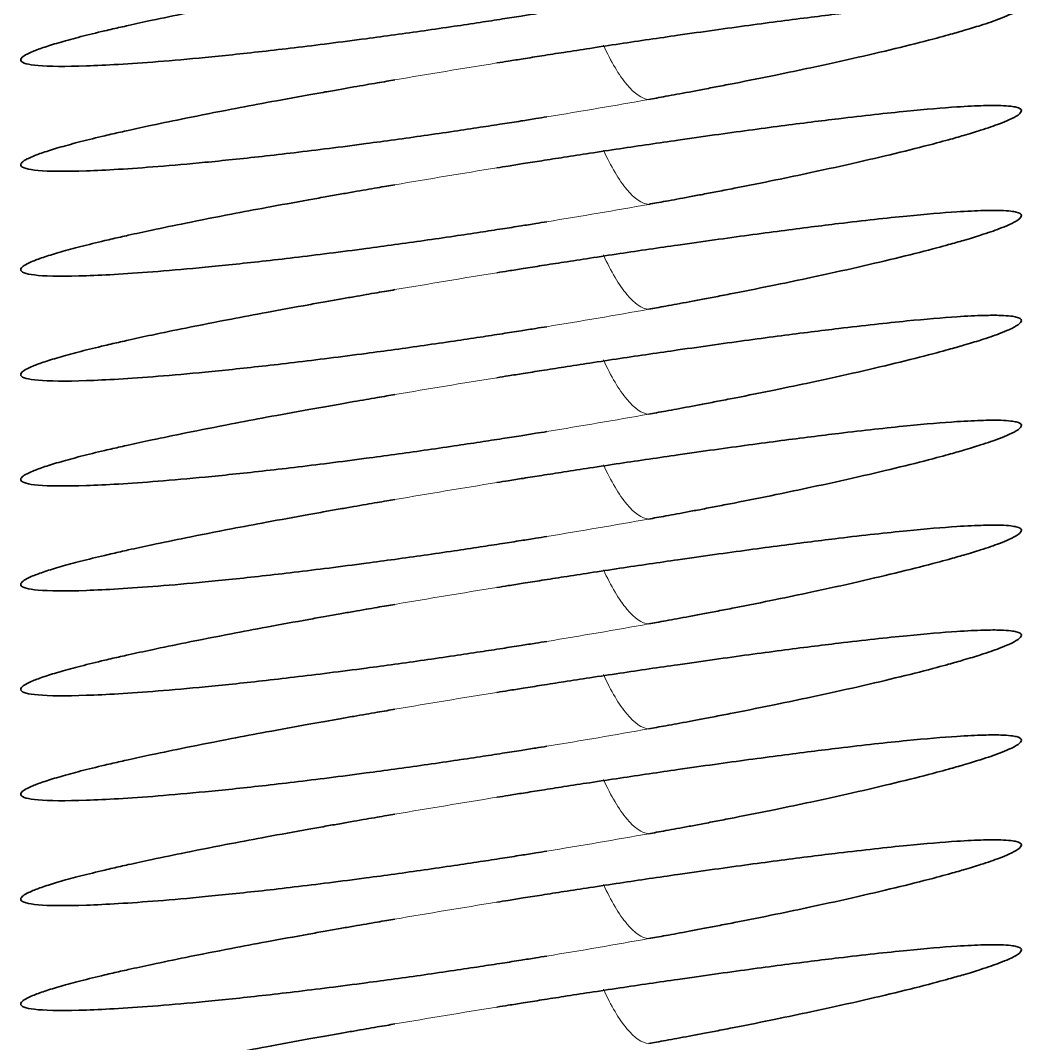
# Model space of a CAD drawing. Header units: inches. Extents: x -1096 to 3103, y -191 to 3207.
# Drawn here: x 1778.952 to 1781.138, y 3178.869 to 3181.102 of the extents above; entities that cross this region are included whole.
import ezdxf

# ---------------------------------------------------------------- set-up
doc = ezdxf.new("R2010")
doc.units = ezdxf.units.IN

msp = doc.modelspace()

# ---------------------------------------------------------------- linework, layer by layer
at = {"lineweight": 35}
for points, knots in [([(1779.7695, 3181.2015), (1779.7635, 3181.2005), (1779.7506, 3181.1983), (1779.7297, 3181.1947), (1779.7057, 3181.1905), (1779.6786, 3181.1858), (1779.6486, 3181.1806), (1779.6159, 3181.1748), (1779.5616, 3181.1651), (1779.4924, 3181.1525), (1779.4019, 3181.1354), (1779.3177, 3181.1189), (1779.2438, 3181.1036), (1779.192, 3181.0923), (1779.1585, 3181.0848), (1779.123, 3181.0765), (1779.0828, 3181.0667), (1779.0392, 3181.0548), (1779.004, 3181.0441), (1778.9806, 3181.0355), (1778.9644, 3181.028), (1778.9539, 3181.0211), (1778.9508, 3181.0137), (1778.9616, 3181.0075), (1778.998, 3181.0018), (1779.067, 3181.0013), (1779.1651, 3181.006), (1779.2516, 3181.012), (1779.3374, 3181.0196), (1779.4151, 3181.0275), (1779.48, 3181.0345), (1779.5503, 3181.0426), (1779.6262, 3181.0519), (1779.6996, 3181.0614), (1779.7692, 3181.0708), (1779.8334, 3181.0798), (1779.8958, 3181.0889), (1779.953, 3181.0975), (1780.0018, 3181.105), (1780.0423, 3181.1113), (1780.0745, 3181.1164), (1780.0931, 3181.1195), (1780.1011, 3181.1207)], [0, 0, 0, 0, 0.00574, 0.012539, 0.020395, 0.029309, 0.039278, 0.0503, 0.062374, 0.094808, 0.123301, 0.163195, 0.195598, 0.220506, 0.237864, 0.247638, 0.279014, 0.310359, 0.341623, 0.372778, 0.393309, 0.421103, 0.456142, 0.498405, 0.538106, 0.624054, 0.66412, 0.706058, 0.749801, 0.773059, 0.797214, 0.822278, 0.848274, 0.875218, 0.895535, 0.916069, 0.936814, 0.954645, 0.96988, 0.982521, 0.992562, 1, 1, 1, 1]), ([(1780.3236, 3180.9298), (1780.3293, 3180.9309), (1780.3419, 3180.9331), (1780.3623, 3180.9369), (1780.3861, 3180.9412), (1780.4129, 3180.9462), (1780.4428, 3180.9519), (1780.4756, 3180.9581), (1780.5296, 3180.9686), (1780.5985, 3180.9824), (1780.6898, 3181.0015), (1780.7824, 3181.0219), (1780.8749, 3181.0437), (1780.938, 3181.0598), (1780.9821, 3181.0718), (1781.015, 3181.0811), (1781.0542, 3181.0931), (1781.0871, 3181.1044), (1781.1143, 3181.1156), (1781.1329, 3181.1256), (1781.1404, 3181.1353), (1781.1316, 3181.141), (1781.1137, 3181.1441), (1781.0917, 3181.1456), (1781.0542, 3181.1455), (1780.9902, 3181.1424), (1780.8885, 3181.1338), (1780.7746, 3181.1212), (1780.6779, 3181.1093), (1780.6125, 3181.1009), (1780.5421, 3181.0916), (1780.4669, 3181.0812), (1780.394, 3181.0708), (1780.3248, 3181.0608), (1780.2605, 3181.0512), (1780.1982, 3181.0418), (1780.1413, 3181.033), (1780.0928, 3181.0254), (1780.0522, 3181.019), (1780.0195, 3181.0138), (1780.0004, 3181.0107), (1779.9921, 3181.0094)], [0, 0, 0, 0, 0.005554, 0.012212, 0.019972, 0.028835, 0.038798, 0.049857, 0.062009, 0.094144, 0.122654, 0.164029, 0.205336, 0.246577, 0.261309, 0.282117, 0.309016, 0.346447, 0.371562, 0.40803, 0.449921, 0.49717, 0.518469, 0.546547, 0.581427, 0.623161, 0.683442, 0.749063, 0.772788, 0.797238, 0.822404, 0.848274, 0.87483, 0.895236, 0.915826, 0.936607, 0.954255, 0.969416, 0.982094, 0.992289, 1, 1, 1, 1]), ([(1779.7695, 3180.9726), (1779.7635, 3180.9715), (1779.7506, 3180.9693), (1779.7297, 3180.9657), (1779.7057, 3180.9616), (1779.6786, 3180.9569), (1779.6486, 3180.9516), (1779.6159, 3180.9459), (1779.5616, 3180.9362), (1779.4924, 3180.9236), (1779.4019, 3180.9065), (1779.3177, 3180.8899), (1779.2438, 3180.8746), (1779.192, 3180.8634), (1779.1585, 3180.8558), (1779.123, 3180.8476), (1779.0828, 3180.8377), (1779.0392, 3180.8259), (1779.004, 3180.8151), (1778.9806, 3180.8065), (1778.9644, 3180.7991), (1778.9539, 3180.7922), (1778.9508, 3180.7848), (1778.9616, 3180.7786), (1778.998, 3180.7729), (1779.067, 3180.7723), (1779.1651, 3180.777), (1779.2516, 3180.7831), (1779.3374, 3180.7907), (1779.4151, 3180.7985), (1779.48, 3180.8055), (1779.5503, 3180.8136), (1779.6262, 3180.8229), (1779.6996, 3180.8324), (1779.7692, 3180.8419), (1779.8334, 3180.8509), (1779.8958, 3180.8599), (1779.953, 3180.8685), (1780.0018, 3180.876), (1780.0423, 3180.8824), (1780.0745, 3180.8875), (1780.0931, 3180.8905), (1780.1011, 3180.8918)], [0, 0, 0, 0, 0.00574, 0.012539, 0.020395, 0.029309, 0.039278, 0.0503, 0.062374, 0.094808, 0.123301, 0.163195, 0.195598, 0.220506, 0.237864, 0.247638, 0.279014, 0.310359, 0.341623, 0.372778, 0.393309, 0.421103, 0.456142, 0.498405, 0.538106, 0.624054, 0.66412, 0.706058, 0.749801, 0.773059, 0.797214, 0.822278, 0.848274, 0.875218, 0.895535, 0.916069, 0.936814, 0.954645, 0.96988, 0.982521, 0.992562, 1, 1, 1, 1]), ([(1780.3236, 3180.7009), (1780.3293, 3180.7019), (1780.3419, 3180.7042), (1780.3623, 3180.7079), (1780.3861, 3180.7123), (1780.4129, 3180.7173), (1780.4428, 3180.7229), (1780.4756, 3180.7292), (1780.5296, 3180.7397), (1780.5985, 3180.7535), (1780.6898, 3180.7726), (1780.7824, 3180.793), (1780.8749, 3180.8148), (1780.938, 3180.8309), (1780.9821, 3180.8428), (1781.015, 3180.8522), (1781.0542, 3180.8641), (1781.0871, 3180.8755), (1781.1143, 3180.8866), (1781.1329, 3180.8967), (1781.1404, 3180.9063), (1781.1316, 3180.9121), (1781.1137, 3180.9152), (1781.0917, 3180.9167), (1781.0542, 3180.9166), (1780.9902, 3180.9135), (1780.8885, 3180.9049), (1780.7746, 3180.8923), (1780.6779, 3180.8804), (1780.6125, 3180.872), (1780.5421, 3180.8626), (1780.4669, 3180.8523), (1780.394, 3180.8419), (1780.3248, 3180.8318), (1780.2605, 3180.8223), (1780.1982, 3180.8129), (1780.1413, 3180.8041), (1780.0928, 3180.7965), (1780.0522, 3180.7901), (1780.0195, 3180.7849), (1780.0004, 3180.7818), (1779.9921, 3180.7805)], [0, 0, 0, 0, 0.005554, 0.012212, 0.019972, 0.028835, 0.038798, 0.049857, 0.062009, 0.094144, 0.122654, 0.164029, 0.205336, 0.246577, 0.261309, 0.282117, 0.309016, 0.346447, 0.371562, 0.40803, 0.449921, 0.49717, 0.518469, 0.546547, 0.581427, 0.623161, 0.683442, 0.749063, 0.772788, 0.797238, 0.822404, 0.848274, 0.87483, 0.895236, 0.915826, 0.936607, 0.954255, 0.969416, 0.982094, 0.992289, 1, 1, 1, 1]), ([(1779.7695, 3180.7436), (1779.7635, 3180.7426), (1779.7506, 3180.7404), (1779.7297, 3180.7368), (1779.7057, 3180.7327), (1779.6786, 3180.728), (1779.6486, 3180.7227), (1779.6159, 3180.7169), (1779.5616, 3180.7072), (1779.4924, 3180.6946), (1779.4019, 3180.6776), (1779.3177, 3180.661), (1779.2438, 3180.6457), (1779.192, 3180.6345), (1779.1585, 3180.6269), (1779.123, 3180.6186), (1779.0828, 3180.6088), (1779.0392, 3180.597), (1779.004, 3180.5862), (1778.9806, 3180.5776), (1778.9644, 3180.5702), (1778.9539, 3180.5632), (1778.9508, 3180.5558), (1778.9616, 3180.5497), (1778.998, 3180.5439), (1779.067, 3180.5434), (1779.1651, 3180.5481), (1779.2516, 3180.5542), (1779.3374, 3180.5618), (1779.4151, 3180.5696), (1779.48, 3180.5766), (1779.5503, 3180.5847), (1779.6262, 3180.594), (1779.6996, 3180.6035), (1779.7692, 3180.6129), (1779.8334, 3180.6219), (1779.8958, 3180.631), (1779.953, 3180.6396), (1780.0018, 3180.6471), (1780.0423, 3180.6534), (1780.0745, 3180.6586), (1780.0931, 3180.6616), (1780.1011, 3180.6629)], [0, 0, 0, 0, 0.00574, 0.012539, 0.020395, 0.029309, 0.039278, 0.0503, 0.062374, 0.094808, 0.123301, 0.163195, 0.195598, 0.220506, 0.237864, 0.247638, 0.279014, 0.310359, 0.341623, 0.372778, 0.393309, 0.421103, 0.456142, 0.498405, 0.538106, 0.624054, 0.66412, 0.706058, 0.749801, 0.773059, 0.797214, 0.822278, 0.848274, 0.875218, 0.895535, 0.916069, 0.936814, 0.954645, 0.96988, 0.982521, 0.992562, 1, 1, 1, 1]), ([(1780.3236, 3180.472), (1780.3293, 3180.473), (1780.3419, 3180.4753), (1780.3623, 3180.479), (1780.3861, 3180.4834), (1780.4129, 3180.4884), (1780.4428, 3180.494), (1780.4756, 3180.5003), (1780.5296, 3180.5107), (1780.5985, 3180.5245), (1780.6898, 3180.5436), (1780.7824, 3180.5641), (1780.8749, 3180.5859), (1780.938, 3180.6019), (1780.9821, 3180.6139), (1781.015, 3180.6233), (1781.0542, 3180.6352), (1781.0871, 3180.6466), (1781.1143, 3180.6577), (1781.1329, 3180.6677), (1781.1404, 3180.6774), (1781.1316, 3180.6831), (1781.1137, 3180.6863), (1781.0917, 3180.6878), (1781.0542, 3180.6877), (1780.9902, 3180.6846), (1780.8885, 3180.676), (1780.7746, 3180.6634), (1780.6779, 3180.6515), (1780.6125, 3180.6431), (1780.5421, 3180.6337), (1780.4669, 3180.6233), (1780.394, 3180.613), (1780.3248, 3180.6029), (1780.2605, 3180.5934), (1780.1982, 3180.5839), (1780.1413, 3180.5751), (1780.0928, 3180.5676), (1780.0522, 3180.5612), (1780.0195, 3180.5559), (1780.0004, 3180.5529), (1779.9921, 3180.5516)], [0, 0, 0, 0, 0.005554, 0.012212, 0.019972, 0.028835, 0.038798, 0.049857, 0.062009, 0.094144, 0.122654, 0.164029, 0.205336, 0.246577, 0.261309, 0.282117, 0.309016, 0.346447, 0.371562, 0.40803, 0.449921, 0.49717, 0.518469, 0.546547, 0.581427, 0.623161, 0.683442, 0.749063, 0.772788, 0.797238, 0.822404, 0.848274, 0.87483, 0.895236, 0.915826, 0.936607, 0.954255, 0.969416, 0.982094, 0.992289, 1, 1, 1, 1]), ([(1779.7695, 3180.5147), (1779.7635, 3180.5137), (1779.7506, 3180.5115), (1779.7297, 3180.5079), (1779.7057, 3180.5037), (1779.6786, 3180.499), (1779.6486, 3180.4938), (1779.6159, 3180.488), (1779.5616, 3180.4783), (1779.4924, 3180.4657), (1779.4019, 3180.4486), (1779.3177, 3180.4321), (1779.2438, 3180.4168), (1779.192, 3180.4055), (1779.1585, 3180.398), (1779.123, 3180.3897), (1779.0828, 3180.3799), (1779.0392, 3180.3681), (1779.004, 3180.3573), (1778.9806, 3180.3487), (1778.9644, 3180.3412), (1778.9539, 3180.3343), (1778.9508, 3180.3269), (1778.9616, 3180.3207), (1778.998, 3180.315), (1779.067, 3180.3145), (1779.1651, 3180.3192), (1779.2516, 3180.3252), (1779.3374, 3180.3328), (1779.4151, 3180.3407), (1779.48, 3180.3477), (1779.5503, 3180.3558), (1779.6262, 3180.3651), (1779.6996, 3180.3746), (1779.7692, 3180.384), (1779.8334, 3180.393), (1779.8958, 3180.4021), (1779.953, 3180.4107), (1780.0018, 3180.4182), (1780.0423, 3180.4245), (1780.0745, 3180.4296), (1780.0931, 3180.4327), (1780.1011, 3180.4339)], [0, 0, 0, 0, 0.00574, 0.012539, 0.020395, 0.029309, 0.039278, 0.0503, 0.062374, 0.094808, 0.123301, 0.163195, 0.195598, 0.220506, 0.237864, 0.247638, 0.279014, 0.310359, 0.341623, 0.372778, 0.393309, 0.421103, 0.456142, 0.498405, 0.538106, 0.624054, 0.66412, 0.706058, 0.749801, 0.773059, 0.797214, 0.822278, 0.848274, 0.875218, 0.895535, 0.916069, 0.936814, 0.954645, 0.96988, 0.982521, 0.992562, 1, 1, 1, 1]), ([(1780.3236, 3180.243), (1780.3293, 3180.2441), (1780.3419, 3180.2463), (1780.3623, 3180.2501), (1780.3861, 3180.2544), (1780.4129, 3180.2594), (1780.4428, 3180.2651), (1780.4756, 3180.2713), (1780.5296, 3180.2818), (1780.5985, 3180.2956), (1780.6898, 3180.3147), (1780.7824, 3180.3351), (1780.8749, 3180.3569), (1780.938, 3180.373), (1780.9821, 3180.385), (1781.015, 3180.3943), (1781.0542, 3180.4063), (1781.0871, 3180.4176), (1781.1143, 3180.4288), (1781.1329, 3180.4388), (1781.1404, 3180.4485), (1781.1316, 3180.4542), (1781.1137, 3180.4573), (1781.0917, 3180.4589), (1781.0542, 3180.4587), (1780.9902, 3180.4556), (1780.8885, 3180.447), (1780.7746, 3180.4344), (1780.6779, 3180.4225), (1780.6125, 3180.4142), (1780.5421, 3180.4048), (1780.4669, 3180.3944), (1780.394, 3180.384), (1780.3248, 3180.374), (1780.2605, 3180.3644), (1780.1982, 3180.355), (1780.1413, 3180.3462), (1780.0928, 3180.3386), (1780.0522, 3180.3322), (1780.0195, 3180.327), (1780.0004, 3180.3239), (1779.9921, 3180.3226)], [0, 0, 0, 0, 0.005554, 0.012212, 0.019972, 0.028835, 0.038798, 0.049857, 0.062009, 0.094144, 0.122654, 0.164029, 0.205336, 0.246577, 0.261309, 0.282117, 0.309016, 0.346447, 0.371562, 0.40803, 0.449921, 0.49717, 0.518469, 0.546547, 0.581427, 0.623161, 0.683442, 0.749063, 0.772788, 0.797238, 0.822404, 0.848274, 0.87483, 0.895236, 0.915826, 0.936607, 0.954255, 0.969416, 0.982094, 0.992289, 1, 1, 1, 1]), ([(1779.7695, 3180.2858), (1779.7635, 3180.2847), (1779.7506, 3180.2825), (1779.7297, 3180.2789), (1779.7057, 3180.2748), (1779.6786, 3180.2701), (1779.6486, 3180.2648), (1779.6159, 3180.2591), (1779.5616, 3180.2494), (1779.4924, 3180.2368), (1779.4019, 3180.2197), (1779.3177, 3180.2031), (1779.2438, 3180.1878), (1779.192, 3180.1766), (1779.1585, 3180.169), (1779.123, 3180.1608), (1779.0828, 3180.1509), (1779.0392, 3180.1391), (1779.004, 3180.1283), (1778.9806, 3180.1197), (1778.9644, 3180.1123), (1778.9539, 3180.1054), (1778.9508, 3180.098), (1778.9616, 3180.0918), (1778.998, 3180.0861), (1779.067, 3180.0855), (1779.1651, 3180.0902), (1779.2516, 3180.0963), (1779.3374, 3180.1039), (1779.4151, 3180.1117), (1779.48, 3180.1187), (1779.5503, 3180.1268), (1779.6262, 3180.1361), (1779.6996, 3180.1457), (1779.7692, 3180.1551), (1779.8334, 3180.1641), (1779.8958, 3180.1732), (1779.953, 3180.1817), (1780.0018, 3180.1892), (1780.0423, 3180.1956), (1780.0745, 3180.2007), (1780.0931, 3180.2037), (1780.1011, 3180.205)], [0, 0, 0, 0, 0.00574, 0.012539, 0.020395, 0.029309, 0.039278, 0.0503, 0.062374, 0.094808, 0.123301, 0.163195, 0.195598, 0.220506, 0.237864, 0.247638, 0.279014, 0.310359, 0.341623, 0.372778, 0.393309, 0.421103, 0.456142, 0.498405, 0.538106, 0.624054, 0.66412, 0.706058, 0.749801, 0.773059, 0.797214, 0.822278, 0.848274, 0.875218, 0.895535, 0.916069, 0.936814, 0.954645, 0.96988, 0.982521, 0.992562, 1, 1, 1, 1]), ([(1780.3236, 3180.0141), (1780.3293, 3180.0151), (1780.3419, 3180.0174), (1780.3623, 3180.0211), (1780.3861, 3180.0255), (1780.4129, 3180.0305), (1780.4428, 3180.0361), (1780.4756, 3180.0424), (1780.5296, 3180.0529), (1780.5985, 3180.0667), (1780.6898, 3180.0858), (1780.7824, 3180.1062), (1780.8749, 3180.128), (1780.938, 3180.1441), (1780.9821, 3180.156), (1781.015, 3180.1654), (1781.0542, 3180.1773), (1781.0871, 3180.1887), (1781.1143, 3180.1998), (1781.1329, 3180.2099), (1781.1404, 3180.2195), (1781.1316, 3180.2253), (1781.1137, 3180.2284), (1781.0917, 3180.2299), (1781.0542, 3180.2298), (1780.9902, 3180.2267), (1780.8885, 3180.2181), (1780.7746, 3180.2055), (1780.6779, 3180.1936), (1780.6125, 3180.1852), (1780.5421, 3180.1758), (1780.4669, 3180.1655), (1780.394, 3180.1551), (1780.3248, 3180.145), (1780.2605, 3180.1355), (1780.1982, 3180.1261), (1780.1413, 3180.1173), (1780.0928, 3180.1097), (1780.0522, 3180.1033), (1780.0195, 3180.0981), (1780.0004, 3180.095), (1779.9921, 3180.0937)], [0, 0, 0, 0, 0.005554, 0.012212, 0.019972, 0.028835, 0.038798, 0.049857, 0.062009, 0.094144, 0.122654, 0.164029, 0.205336, 0.246577, 0.261309, 0.282117, 0.309016, 0.346447, 0.371562, 0.40803, 0.449921, 0.49717, 0.518469, 0.546547, 0.581427, 0.623161, 0.683442, 0.749063, 0.772788, 0.797238, 0.822404, 0.848274, 0.87483, 0.895236, 0.915826, 0.936607, 0.954255, 0.969416, 0.982094, 0.992289, 1, 1, 1, 1]), ([(1779.7695, 3180.0568), (1779.7635, 3180.0558), (1779.7506, 3180.0536), (1779.7297, 3180.05), (1779.7057, 3180.0459), (1779.6786, 3180.0412), (1779.6486, 3180.0359), (1779.6159, 3180.0301), (1779.5616, 3180.0204), (1779.4924, 3180.0078), (1779.4019, 3179.9908), (1779.3177, 3179.9742), (1779.2438, 3179.9589), (1779.192, 3179.9477), (1779.1585, 3179.9401), (1779.123, 3179.9318), (1779.0828, 3179.922), (1779.0392, 3179.9102), (1779.004, 3179.8994), (1778.9806, 3179.8908), (1778.9644, 3179.8834), (1778.9539, 3179.8764), (1778.9508, 3179.869), (1778.9616, 3179.8629), (1778.998, 3179.8571), (1779.067, 3179.8566), (1779.1651, 3179.8613), (1779.2516, 3179.8674), (1779.3374, 3179.875), (1779.4151, 3179.8828), (1779.48, 3179.8898), (1779.5503, 3179.8979), (1779.6262, 3179.9072), (1779.6996, 3179.9167), (1779.7692, 3179.9261), (1779.8334, 3179.9351), (1779.8958, 3179.9442), (1779.953, 3179.9528), (1780.0018, 3179.9603), (1780.0423, 3179.9666), (1780.0745, 3179.9718), (1780.0931, 3179.9748), (1780.1011, 3179.9761)], [0, 0, 0, 0, 0.00574, 0.012539, 0.020395, 0.029309, 0.039278, 0.0503, 0.062374, 0.094808, 0.123301, 0.163195, 0.195598, 0.220506, 0.237864, 0.247638, 0.279014, 0.310359, 0.341623, 0.372778, 0.393309, 0.421103, 0.456142, 0.498405, 0.538106, 0.624054, 0.66412, 0.706058, 0.749801, 0.773059, 0.797214, 0.822278, 0.848274, 0.875218, 0.895535, 0.916069, 0.936814, 0.954645, 0.96988, 0.982521, 0.992562, 1, 1, 1, 1]), ([(1780.3236, 3179.7852), (1780.3293, 3179.7862), (1780.3419, 3179.7885), (1780.3623, 3179.7922), (1780.3861, 3179.7966), (1780.4129, 3179.8016), (1780.4428, 3179.8072), (1780.4756, 3179.8135), (1780.5296, 3179.8239), (1780.5985, 3179.8377), (1780.6898, 3179.8568), (1780.7824, 3179.8773), (1780.8749, 3179.8991), (1780.938, 3179.9151), (1780.9821, 3179.9271), (1781.015, 3179.9365), (1781.0542, 3179.9484), (1781.0871, 3179.9598), (1781.1143, 3179.9709), (1781.1329, 3179.9809), (1781.1404, 3179.9906), (1781.1316, 3179.9963), (1781.1137, 3179.9995), (1781.0917, 3180.001), (1781.0542, 3180.0009), (1780.9902, 3179.9978), (1780.8885, 3179.9892), (1780.7746, 3179.9766), (1780.6779, 3179.9647), (1780.6125, 3179.9563), (1780.5421, 3179.9469), (1780.4669, 3179.9365), (1780.394, 3179.9262), (1780.3248, 3179.9161), (1780.2605, 3179.9066), (1780.1982, 3179.8971), (1780.1413, 3179.8883), (1780.0928, 3179.8808), (1780.0522, 3179.8744), (1780.0195, 3179.8692), (1780.0004, 3179.8661), (1779.9921, 3179.8648)], [0, 0, 0, 0, 0.005554, 0.012212, 0.019972, 0.028835, 0.038798, 0.049857, 0.062009, 0.094144, 0.122654, 0.164029, 0.205336, 0.246577, 0.261309, 0.282117, 0.309016, 0.346447, 0.371562, 0.40803, 0.449921, 0.49717, 0.518469, 0.546547, 0.581427, 0.623161, 0.683442, 0.749063, 0.772788, 0.797238, 0.822404, 0.848274, 0.87483, 0.895236, 0.915826, 0.936607, 0.954255, 0.969416, 0.982094, 0.992289, 1, 1, 1, 1]), ([(1779.7695, 3179.8279), (1779.7635, 3179.8269), (1779.7506, 3179.8247), (1779.7297, 3179.8211), (1779.7057, 3179.8169), (1779.6786, 3179.8122), (1779.6486, 3179.807), (1779.6159, 3179.8012), (1779.5616, 3179.7915), (1779.4924, 3179.7789), (1779.4019, 3179.7618), (1779.3177, 3179.7453), (1779.2438, 3179.73), (1779.192, 3179.7187), (1779.1585, 3179.7112), (1779.123, 3179.7029), (1779.0828, 3179.6931), (1779.0392, 3179.6813), (1779.004, 3179.6705), (1778.9806, 3179.6619), (1778.9644, 3179.6544), (1778.9539, 3179.6475), (1778.9508, 3179.6401), (1778.9616, 3179.6339), (1778.998, 3179.6282), (1779.067, 3179.6277), (1779.1651, 3179.6324), (1779.2516, 3179.6385), (1779.3374, 3179.646), (1779.4151, 3179.6539), (1779.48, 3179.6609), (1779.5503, 3179.669), (1779.6262, 3179.6783), (1779.6996, 3179.6878), (1779.7692, 3179.6972), (1779.8334, 3179.7062), (1779.8958, 3179.7153), (1779.953, 3179.7239), (1780.0018, 3179.7314), (1780.0423, 3179.7377), (1780.0745, 3179.7428), (1780.0931, 3179.7459), (1780.1011, 3179.7471)], [0, 0, 0, 0, 0.00574, 0.012539, 0.020395, 0.029309, 0.039278, 0.0503, 0.062374, 0.094808, 0.123301, 0.163195, 0.195598, 0.220506, 0.237864, 0.247638, 0.279014, 0.310359, 0.341623, 0.372778, 0.393309, 0.421103, 0.456142, 0.498405, 0.538106, 0.624054, 0.66412, 0.706058, 0.749801, 0.773059, 0.797214, 0.822278, 0.848274, 0.875218, 0.895535, 0.916069, 0.936814, 0.954645, 0.96988, 0.982521, 0.992562, 1, 1, 1, 1]), ([(1780.3236, 3179.5563), (1780.3293, 3179.5573), (1780.3419, 3179.5596), (1780.3623, 3179.5633), (1780.3861, 3179.5676), (1780.4129, 3179.5726), (1780.4428, 3179.5783), (1780.4756, 3179.5845), (1780.5296, 3179.595), (1780.5985, 3179.6088), (1780.6898, 3179.6279), (1780.7824, 3179.6483), (1780.8749, 3179.6701), (1780.938, 3179.6862), (1780.9821, 3179.6982), (1781.015, 3179.7075), (1781.0542, 3179.7195), (1781.0871, 3179.7308), (1781.1143, 3179.742), (1781.1329, 3179.752), (1781.1404, 3179.7617), (1781.1316, 3179.7674), (1781.1137, 3179.7705), (1781.0917, 3179.7721), (1781.0542, 3179.772), (1780.9902, 3179.7688), (1780.8885, 3179.7602), (1780.7746, 3179.7476), (1780.6779, 3179.7358), (1780.6125, 3179.7274), (1780.5421, 3179.718), (1780.4669, 3179.7076), (1780.394, 3179.6972), (1780.3248, 3179.6872), (1780.2605, 3179.6776), (1780.1982, 3179.6682), (1780.1413, 3179.6594), (1780.0928, 3179.6518), (1780.0522, 3179.6454), (1780.0195, 3179.6402), (1780.0004, 3179.6372), (1779.9921, 3179.6358)], [0, 0, 0, 0, 0.005554, 0.012212, 0.019972, 0.028835, 0.038798, 0.049857, 0.062009, 0.094144, 0.122654, 0.164029, 0.205336, 0.246577, 0.261309, 0.282117, 0.309016, 0.346447, 0.371562, 0.40803, 0.449921, 0.49717, 0.518469, 0.546547, 0.581427, 0.623161, 0.683442, 0.749063, 0.772788, 0.797238, 0.822404, 0.848274, 0.87483, 0.895236, 0.915826, 0.936607, 0.954255, 0.969416, 0.982094, 0.992289, 1, 1, 1, 1]), ([(1779.7695, 3179.599), (1779.7635, 3179.5979), (1779.7506, 3179.5957), (1779.7297, 3179.5921), (1779.7057, 3179.588), (1779.6786, 3179.5833), (1779.6486, 3179.5781), (1779.6159, 3179.5723), (1779.5616, 3179.5626), (1779.4924, 3179.55), (1779.4019, 3179.5329), (1779.3177, 3179.5163), (1779.2438, 3179.501), (1779.192, 3179.4898), (1779.1585, 3179.4822), (1779.123, 3179.474), (1779.0828, 3179.4641), (1779.0392, 3179.4523), (1779.004, 3179.4415), (1778.9806, 3179.4329), (1778.9644, 3179.4255), (1778.9539, 3179.4186), (1778.9508, 3179.4112), (1778.9616, 3179.405), (1778.998, 3179.3993), (1779.067, 3179.3987), (1779.1651, 3179.4034), (1779.2516, 3179.4095), (1779.3374, 3179.4171), (1779.4151, 3179.4249), (1779.48, 3179.4319), (1779.5503, 3179.4401), (1779.6262, 3179.4493), (1779.6996, 3179.4589), (1779.7692, 3179.4683), (1779.8334, 3179.4773), (1779.8958, 3179.4864), (1779.953, 3179.4949), (1780.0018, 3179.5024), (1780.0423, 3179.5088), (1780.0745, 3179.5139), (1780.0931, 3179.5169), (1780.1011, 3179.5182)], [0, 0, 0, 0, 0.00574, 0.012539, 0.020395, 0.029309, 0.039278, 0.0503, 0.062374, 0.094808, 0.123301, 0.163195, 0.195598, 0.220506, 0.237864, 0.247638, 0.279014, 0.310359, 0.341623, 0.372778, 0.393309, 0.421103, 0.456142, 0.498405, 0.538106, 0.624054, 0.66412, 0.706058, 0.749801, 0.773059, 0.797214, 0.822278, 0.848274, 0.875218, 0.895535, 0.916069, 0.936814, 0.954645, 0.96988, 0.982521, 0.992562, 1, 1, 1, 1]), ([(1780.3236, 3179.3273), (1780.3293, 3179.3284), (1780.3419, 3179.3306), (1780.3623, 3179.3343), (1780.3861, 3179.3387), (1780.4129, 3179.3437), (1780.4428, 3179.3493), (1780.4756, 3179.3556), (1780.5296, 3179.3661), (1780.5985, 3179.3799), (1780.6898, 3179.399), (1780.7824, 3179.4194), (1780.8749, 3179.4412), (1780.938, 3179.4573), (1780.9821, 3179.4692), (1781.015, 3179.4786), (1781.0542, 3179.4905), (1781.0871, 3179.5019), (1781.1143, 3179.513), (1781.1329, 3179.5231), (1781.1404, 3179.5327), (1781.1316, 3179.5385), (1781.1137, 3179.5416), (1781.0917, 3179.5431), (1781.0542, 3179.543), (1780.9902, 3179.5399), (1780.8885, 3179.5313), (1780.7746, 3179.5187), (1780.6779, 3179.5068), (1780.6125, 3179.4984), (1780.5421, 3179.489), (1780.4669, 3179.4787), (1780.394, 3179.4683), (1780.3248, 3179.4582), (1780.2605, 3179.4487), (1780.1982, 3179.4393), (1780.1413, 3179.4305), (1780.0928, 3179.4229), (1780.0522, 3179.4165), (1780.0195, 3179.4113), (1780.0004, 3179.4082), (1779.9921, 3179.4069)], [0, 0, 0, 0, 0.005554, 0.012212, 0.019972, 0.028835, 0.038798, 0.049857, 0.062009, 0.094144, 0.122654, 0.164029, 0.205336, 0.246577, 0.261309, 0.282117, 0.309016, 0.346447, 0.371562, 0.40803, 0.449921, 0.49717, 0.518469, 0.546547, 0.581427, 0.623161, 0.683442, 0.749063, 0.772788, 0.797238, 0.822404, 0.848274, 0.87483, 0.895236, 0.915826, 0.936607, 0.954255, 0.969416, 0.982094, 0.992289, 1, 1, 1, 1]), ([(1779.7695, 3179.37), (1779.7635, 3179.369), (1779.7506, 3179.3668), (1779.7297, 3179.3632), (1779.7057, 3179.3591), (1779.6786, 3179.3544), (1779.6486, 3179.3491), (1779.6159, 3179.3433), (1779.5616, 3179.3337), (1779.4924, 3179.321), (1779.4019, 3179.304), (1779.3177, 3179.2874), (1779.2438, 3179.2721), (1779.192, 3179.2609), (1779.1585, 3179.2533), (1779.123, 3179.245), (1779.0828, 3179.2352), (1779.0392, 3179.2234), (1779.004, 3179.2126), (1778.9806, 3179.204), (1778.9644, 3179.1966), (1778.9539, 3179.1896), (1778.9508, 3179.1823), (1778.9616, 3179.1761), (1778.998, 3179.1703), (1779.067, 3179.1698), (1779.1651, 3179.1745), (1779.2516, 3179.1806), (1779.3374, 3179.1882), (1779.4151, 3179.196), (1779.48, 3179.203), (1779.5503, 3179.2111), (1779.6262, 3179.2204), (1779.6996, 3179.2299), (1779.7692, 3179.2393), (1779.8334, 3179.2484), (1779.8958, 3179.2574), (1779.953, 3179.266), (1780.0018, 3179.2735), (1780.0423, 3179.2799), (1780.0745, 3179.285), (1780.0931, 3179.288), (1780.1011, 3179.2893)], [0, 0, 0, 0, 0.00574, 0.012539, 0.020395, 0.029309, 0.039278, 0.0503, 0.062374, 0.094808, 0.123301, 0.163195, 0.195598, 0.220506, 0.237864, 0.247638, 0.279014, 0.310359, 0.341623, 0.372778, 0.393309, 0.421103, 0.456142, 0.498405, 0.538106, 0.624054, 0.66412, 0.706058, 0.749801, 0.773059, 0.797214, 0.822278, 0.848274, 0.875218, 0.895535, 0.916069, 0.936814, 0.954645, 0.96988, 0.982521, 0.992562, 1, 1, 1, 1]), ([(1780.3236, 3179.0984), (1780.3293, 3179.0994), (1780.3419, 3179.1017), (1780.3623, 3179.1054), (1780.3861, 3179.1098), (1780.4129, 3179.1148), (1780.4428, 3179.1204), (1780.4756, 3179.1267), (1780.5296, 3179.1371), (1780.5985, 3179.1509), (1780.6898, 3179.17), (1780.7824, 3179.1905), (1780.8749, 3179.2123), (1780.938, 3179.2283), (1780.9821, 3179.2403), (1781.015, 3179.2497), (1781.0542, 3179.2616), (1781.0871, 3179.273), (1781.1143, 3179.2841), (1781.1329, 3179.2942), (1781.1404, 3179.3038), (1781.1316, 3179.3095), (1781.1137, 3179.3127), (1781.0917, 3179.3142), (1781.0542, 3179.3141), (1780.9902, 3179.311), (1780.8885, 3179.3024), (1780.7746, 3179.2898), (1780.6779, 3179.2779), (1780.6125, 3179.2695), (1780.5421, 3179.2601), (1780.4669, 3179.2497), (1780.394, 3179.2394), (1780.3248, 3179.2293), (1780.2605, 3179.2198), (1780.1982, 3179.2103), (1780.1413, 3179.2016), (1780.0928, 3179.194), (1780.0522, 3179.1876), (1780.0195, 3179.1824), (1780.0004, 3179.1793), (1779.9921, 3179.178)], [0, 0, 0, 0, 0.005554, 0.012212, 0.019972, 0.028835, 0.038798, 0.049857, 0.062009, 0.094144, 0.122654, 0.164029, 0.205336, 0.246577, 0.261309, 0.282117, 0.309016, 0.346447, 0.371562, 0.40803, 0.449921, 0.49717, 0.518469, 0.546547, 0.581427, 0.623161, 0.683442, 0.749063, 0.772788, 0.797238, 0.822404, 0.848274, 0.87483, 0.895236, 0.915826, 0.936607, 0.954255, 0.969416, 0.982094, 0.992289, 1, 1, 1, 1]), ([(1779.7695, 3179.1411), (1779.7635, 3179.1401), (1779.7506, 3179.1379), (1779.7297, 3179.1343), (1779.7057, 3179.1301), (1779.6786, 3179.1254), (1779.6486, 3179.1202), (1779.6159, 3179.1144), (1779.5616, 3179.1047), (1779.4924, 3179.0921), (1779.4019, 3179.075), (1779.3177, 3179.0585), (1779.2438, 3179.0432), (1779.192, 3179.0319), (1779.1585, 3179.0244), (1779.123, 3179.0161), (1779.0828, 3179.0063), (1779.0392, 3178.9945), (1779.004, 3178.9837), (1778.9806, 3178.9751), (1778.9644, 3178.9677), (1778.9539, 3178.9607), (1778.9508, 3178.9533), (1778.9616, 3178.9471), (1778.998, 3178.9414), (1779.067, 3178.9409), (1779.1651, 3178.9456), (1779.2516, 3178.9517), (1779.3374, 3178.9592), (1779.4151, 3178.9671), (1779.48, 3178.9741), (1779.5503, 3178.9822), (1779.6262, 3178.9915), (1779.6996, 3179.001), (1779.7692, 3179.0104), (1779.8334, 3179.0194), (1779.8958, 3179.0285), (1779.953, 3179.0371), (1780.0018, 3179.0446), (1780.0423, 3179.0509), (1780.0745, 3179.056), (1780.0931, 3179.0591), (1780.1011, 3179.0603)], [0, 0, 0, 0, 0.00574, 0.012539, 0.020395, 0.029309, 0.039278, 0.0503, 0.062374, 0.094808, 0.123301, 0.163195, 0.195598, 0.220506, 0.237864, 0.247638, 0.279014, 0.310359, 0.341623, 0.372778, 0.393309, 0.421103, 0.456142, 0.498405, 0.538106, 0.624054, 0.66412, 0.706058, 0.749801, 0.773059, 0.797214, 0.822278, 0.848274, 0.875218, 0.895535, 0.916069, 0.936814, 0.954645, 0.96988, 0.982521, 0.992562, 1, 1, 1, 1]), ([(1780.3236, 3178.8695), (1780.3293, 3178.8705), (1780.3419, 3178.8728), (1780.3623, 3178.8765), (1780.3861, 3178.8808), (1780.4129, 3178.8858), (1780.4428, 3178.8915), (1780.4756, 3178.8977), (1780.5296, 3178.9082), (1780.5985, 3178.922), (1780.6898, 3178.9411), (1780.7824, 3178.9615), (1780.8749, 3178.9833), (1780.938, 3178.9994), (1780.9821, 3179.0114), (1781.015, 3179.0207), (1781.0542, 3179.0327), (1781.0871, 3179.044), (1781.1143, 3179.0552), (1781.1329, 3179.0652), (1781.1404, 3179.0749), (1781.1316, 3179.0806), (1781.1137, 3179.0837), (1781.0917, 3179.0853), (1781.0542, 3179.0852), (1780.9902, 3179.082), (1780.8885, 3179.0734), (1780.7746, 3179.0608), (1780.6779, 3179.049), (1780.6125, 3179.0406), (1780.5421, 3179.0312), (1780.4669, 3179.0208), (1780.394, 3179.0104), (1780.3248, 3179.0004), (1780.2605, 3178.9908), (1780.1982, 3178.9814), (1780.1413, 3178.9726), (1780.0928, 3178.965), (1780.0522, 3178.9586), (1780.0195, 3178.9534), (1780.0004, 3178.9504), (1779.9921, 3178.949)], [0, 0, 0, 0, 0.005554, 0.012212, 0.019972, 0.028835, 0.038798, 0.049857, 0.062009, 0.094144, 0.122654, 0.164029, 0.205336, 0.246577, 0.261309, 0.282117, 0.309016, 0.346447, 0.371562, 0.40803, 0.449921, 0.49717, 0.518469, 0.546547, 0.581427, 0.623161, 0.683442, 0.749063, 0.772788, 0.797238, 0.822404, 0.848274, 0.87483, 0.895236, 0.915826, 0.936607, 0.954255, 0.969416, 0.982094, 0.992289, 1, 1, 1, 1]), ([(1779.7695, 3178.9122), (1779.7635, 3178.9112), (1779.7506, 3178.9089), (1779.7297, 3178.9054), (1779.7057, 3178.9012), (1779.6786, 3178.8965), (1779.6486, 3178.8913), (1779.6159, 3178.8855), (1779.5616, 3178.8758), (1779.4924, 3178.8632), (1779.4019, 3178.8461), (1779.3177, 3178.8295), (1779.2438, 3178.8143), (1779.192, 3178.803), (1779.1585, 3178.7955), (1779.123, 3178.7872), (1779.0828, 3178.7773), (1779.0392, 3178.7655), (1779.004, 3178.7547), (1778.9806, 3178.7461), (1778.9644, 3178.7387), (1778.9539, 3178.7318), (1778.9508, 3178.7244), (1778.9616, 3178.7182), (1778.998, 3178.7125), (1779.067, 3178.712), (1779.1651, 3178.7166), (1779.2516, 3178.7227), (1779.3374, 3178.7303), (1779.4151, 3178.7381), (1779.48, 3178.7451), (1779.5503, 3178.7533), (1779.6262, 3178.7626), (1779.6996, 3178.7721), (1779.7692, 3178.7815), (1779.8334, 3178.7905), (1779.8958, 3178.7996), (1779.953, 3178.8081), (1780.0018, 3178.8156), (1780.0423, 3178.822), (1780.0745, 3178.8271), (1780.0931, 3178.8301), (1780.1011, 3178.8314)], [0, 0, 0, 0, 0.00574, 0.012539, 0.020395, 0.029309, 0.039278, 0.0503, 0.062374, 0.094808, 0.123301, 0.163195, 0.195598, 0.220506, 0.237864, 0.247638, 0.279014, 0.310359, 0.341623, 0.372778, 0.393309, 0.421103, 0.456142, 0.498405, 0.538106, 0.624054, 0.66412, 0.706058, 0.749801, 0.773059, 0.797214, 0.822278, 0.848274, 0.875218, 0.895535, 0.916069, 0.936814, 0.954645, 0.96988, 0.982521, 0.992562, 1, 1, 1, 1])]:
    msp.add_open_spline(points, degree=3, knots=knots, dxfattribs=at)
at = {"lineweight": 13}
for points, knots in [([(1780.3236, 3180.9298), (1780.3093, 3180.931), (1780.2766, 3180.9526), (1780.2413, 3181.0124), (1780.2246, 3181.0483)], [0, 0, 0, 0, 0.501379, 1, 1, 1, 1]), ([(1780.3236, 3180.7009), (1780.3093, 3180.702), (1780.2766, 3180.7237), (1780.2413, 3180.7834), (1780.2246, 3180.8194)], [0, 0, 0, 0, 0.501379, 1, 1, 1, 1]), ([(1780.3236, 3180.472), (1780.3093, 3180.4731), (1780.2766, 3180.4948), (1780.2413, 3180.5545), (1780.2246, 3180.5904)], [0, 0, 0, 0, 0.501379, 1, 1, 1, 1]), ([(1780.3236, 3180.243), (1780.3093, 3180.2442), (1780.2766, 3180.2658), (1780.2413, 3180.3256), (1780.2246, 3180.3615)], [0, 0, 0, 0, 0.501379, 1, 1, 1, 1]), ([(1780.3236, 3180.0141), (1780.3093, 3180.0153), (1780.2766, 3180.0369), (1780.2413, 3180.0967), (1780.2246, 3180.1326)], [0, 0, 0, 0, 0.501379, 1, 1, 1, 1]), ([(1780.3236, 3179.7852), (1780.3093, 3179.7863), (1780.2766, 3179.808), (1780.2413, 3179.8677), (1780.2246, 3179.9036)], [0, 0, 0, 0, 0.501379, 1, 1, 1, 1]), ([(1780.2246, 3179.6747), (1780.2413, 3179.6388), (1780.2766, 3179.5791), (1780.3093, 3179.5574), (1780.3236, 3179.5563)], [0, 0, 0, 0, 0.498334, 1, 1, 1, 1]), ([(1780.3236, 3179.3273), (1780.3093, 3179.3285), (1780.2766, 3179.3501), (1780.2413, 3179.4099), (1780.2246, 3179.4458)], [0, 0, 0, 0, 0.501379, 1, 1, 1, 1]), ([(1780.3236, 3179.0984), (1780.3093, 3179.0995), (1780.2766, 3179.1212), (1780.2413, 3179.1809), (1780.2246, 3179.2168)], [0, 0, 0, 0, 0.501379, 1, 1, 1, 1]), ([(1780.3236, 3178.8695), (1780.3093, 3178.8706), (1780.2766, 3178.8922), (1780.2413, 3178.952), (1780.2246, 3178.9879)], [0, 0, 0, 0, 0.501379, 1, 1, 1, 1])]:
    msp.add_open_spline(points, degree=3, knots=knots, dxfattribs=at)
for points in [[(1779.9921, 3181.0094), (1779.9171, 3180.9973), (1779.8422, 3180.9849), (1779.7695, 3180.9726)], [(1780.1011, 3180.8918), (1780.176, 3180.904), (1780.2509, 3180.9168), (1780.3236, 3180.9298)], [(1779.9921, 3180.7805), (1779.9171, 3180.7684), (1779.8422, 3180.756), (1779.7695, 3180.7436)], [(1780.1011, 3180.6629), (1780.176, 3180.675), (1780.2509, 3180.6878), (1780.3236, 3180.7009)], [(1779.9921, 3180.5516), (1779.9171, 3180.5395), (1779.8422, 3180.5271), (1779.7695, 3180.5147)], [(1780.1011, 3180.4339), (1780.176, 3180.4461), (1780.2509, 3180.4589), (1780.3236, 3180.472)], [(1779.9921, 3180.3226), (1779.9171, 3180.3105), (1779.8422, 3180.2981), (1779.7695, 3180.2858)], [(1780.1011, 3180.205), (1780.176, 3180.2172), (1780.2509, 3180.23), (1780.3236, 3180.243)], [(1779.9921, 3180.0937), (1779.9171, 3180.0816), (1779.8422, 3180.0692), (1779.7695, 3180.0568)], [(1780.1011, 3179.9761), (1780.176, 3179.9883), (1780.2509, 3180.001), (1780.3236, 3180.0141)], [(1779.9921, 3179.8648), (1779.9171, 3179.8527), (1779.8422, 3179.8403), (1779.7695, 3179.8279)], [(1780.1011, 3179.7471), (1780.176, 3179.7593), (1780.2509, 3179.7721), (1780.3236, 3179.7852)], [(1779.9921, 3179.6358), (1779.9171, 3179.6237), (1779.8422, 3179.6114), (1779.7695, 3179.599)], [(1780.1011, 3179.5182), (1780.176, 3179.5304), (1780.2509, 3179.5432), (1780.3236, 3179.5563)], [(1779.9921, 3179.4069), (1779.9171, 3179.3948), (1779.8422, 3179.3824), (1779.7695, 3179.37)], [(1780.1011, 3179.2893), (1780.176, 3179.3015), (1780.2509, 3179.3142), (1780.3236, 3179.3273)], [(1779.9921, 3179.178), (1779.9171, 3179.1659), (1779.8422, 3179.1535), (1779.7695, 3179.1411)], [(1780.1011, 3179.0603), (1780.176, 3179.0725), (1780.2509, 3179.0853), (1780.3236, 3179.0984)], [(1779.9921, 3178.949), (1779.9171, 3178.937), (1779.8422, 3178.9246), (1779.7695, 3178.9122)]]:
    msp.add_open_spline(points, degree=3, dxfattribs=at)

doc.saveas('drawing.dxf')
